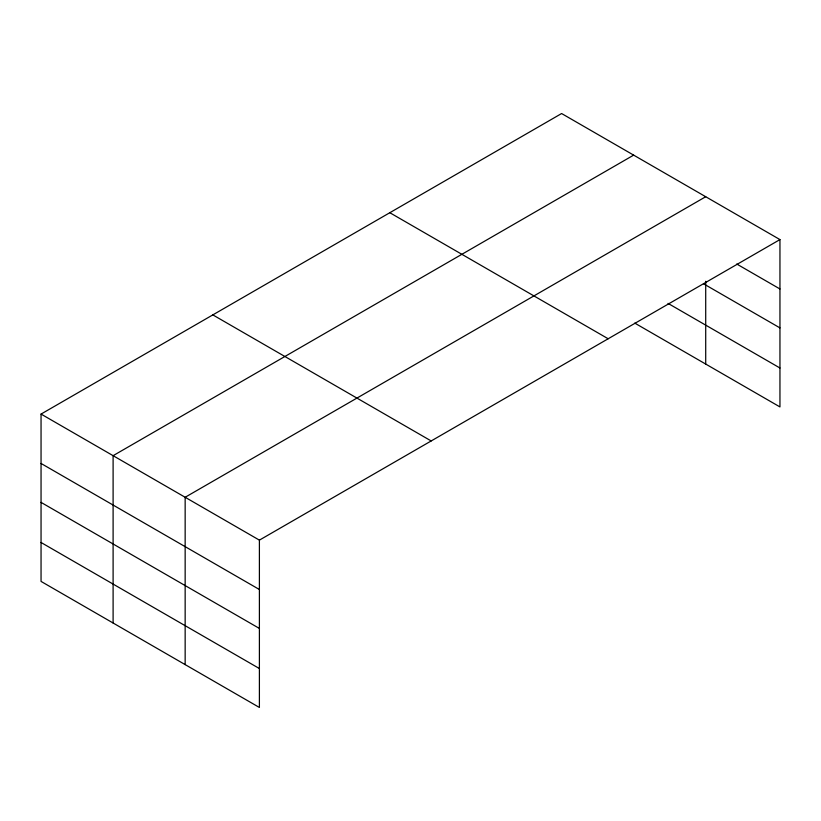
<?xml version="1.0" encoding="UTF-8"?>
<svg xmlns="http://www.w3.org/2000/svg" width="821" height="821" viewBox="0 0 821 821"><rect width="100%" height="100%" fill="white"/><g stroke="black" fill="none" stroke-linecap="round" stroke-linejoin="round"><path stroke-width="1.23" d="M41.05 414.071L259.395 540.136L259.395 707.466L41.05 581.412L41.05 414.071L561.605 113.534L779.95 239.588L779.95 406.929L634.766 323.105M633.658 155.128L113.103 455.676L113.103 623.006M705.711 196.732L185.156 497.269L185.156 664.61M259.395 540.136L779.95 239.588M736.735 264.023L779.95 288.971M703.494 283.758L779.95 327.897M668.027 303.38L779.95 368.003M389.821 212.711L608.166 338.765M212.834 314.895L431.179 440.949M41.05 463.455L259.395 589.509M41.05 502.38L259.395 628.434M41.05 542.486L259.395 668.54M705.711 281.275L705.711 364.062"/></g></svg>
